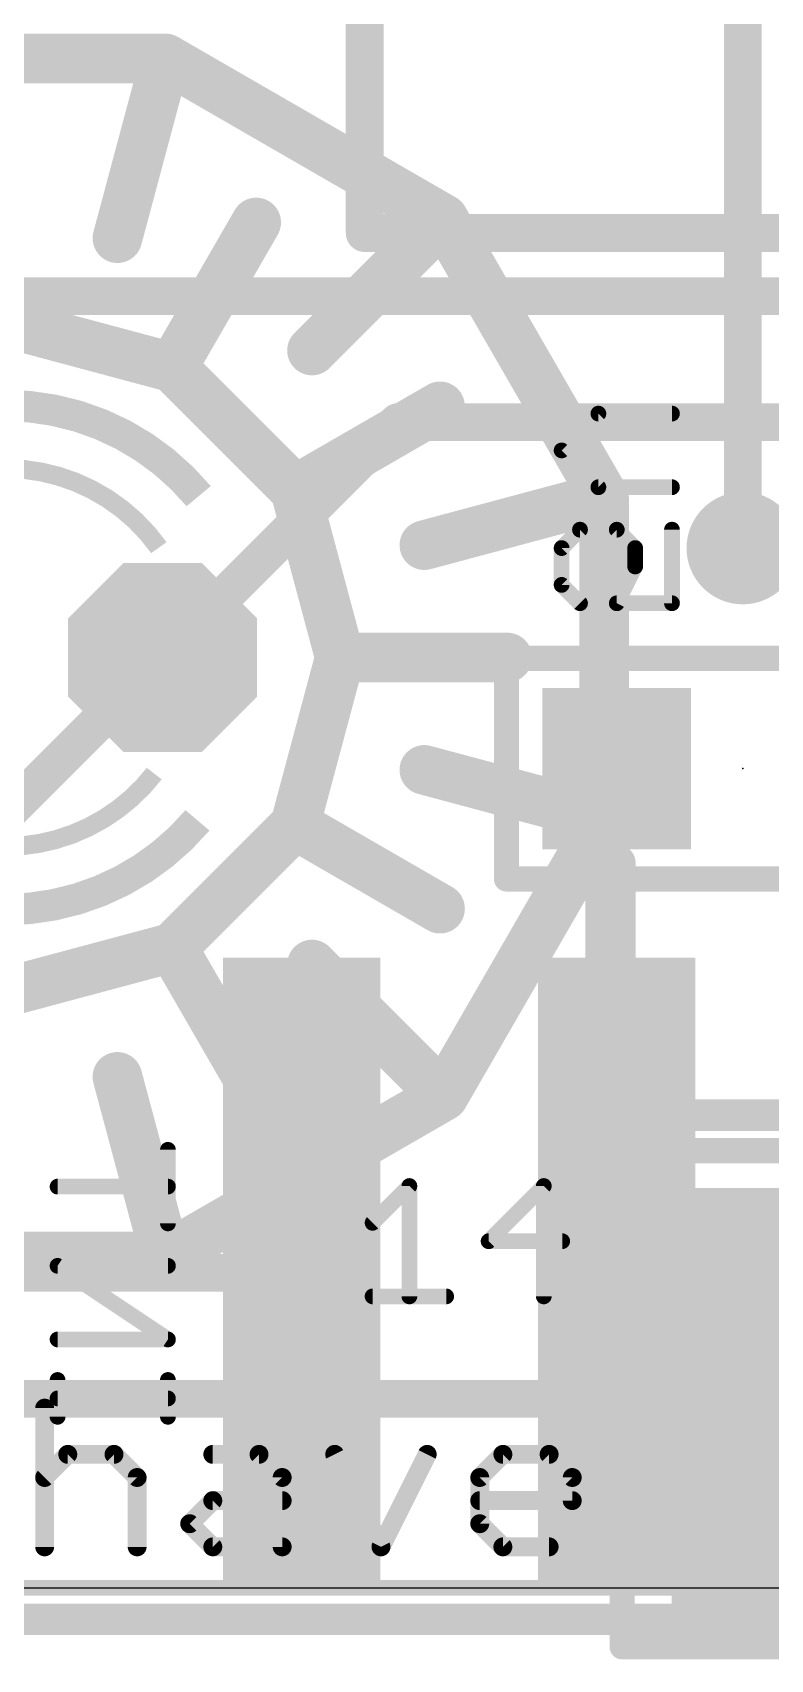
# Model space of a CAD drawing. Extents: x -30.9 to 30.6, y -30.5 to 30.5.
# Drawn here: x -7.25 to -1.3, y -30.55 to -17.43 of the extents above; entities that cross this region are included whole.
import ezdxf

# ---------------------------------------------------------------- set-up
doc = ezdxf.new("R2010")
doc.units = 0
for name, color, linetype in [('1', 12, 'CONTINUOUS'), ('16', 132, 'CONTINUOUS'), ('17', 110, 'CONTINUOUS'), ('18', 110, 'CONTINUOUS'), ('20', 53, 'CONTINUOUS'), ('21', 40, 'CONTINUOUS'), ('22', 6, 'CONTINUOUS'), ('24', 6, 'CONTINUOUS'), ('49', 253, 'CONTINUOUS')]:
    doc.layers.add(name, color=color, linetype=linetype)

# ---------------------------------------------------------------- blocks, each defined once
blk = doc.blocks.new('RECT')
blk.add_solid([(-0.5, -0.5), (0.5, -0.5), (-0.5, 0.5), (0.5, 0.5)])
blk = doc.blocks.new('OCTAGONP')
at = {"const_width": 0.5}
blk.add_lwpolyline([(-0.25, -0.1036), (-0.25, 0.1036), (-0.1036, 0.25), (0.1036, 0.25), (0.25, 0.1036), (0.25, -0.1036), (0.1036, -0.25), (-0.1036, -0.25), (-0.25, -0.1036), (-0.25, 0.1036)], dxfattribs=at)
blk = doc.blocks.new('ROUNDV')
at = {"const_width": 0.5}
blk.add_lwpolyline([(0, -0.25, 1), (0, 0.25, 1), (0, -0.25)], format="xyb", dxfattribs=at)

msp = doc.modelspace()

# ---------------------------------------------------------------- linework, layer by layer
at = {"layer": '1'}
for points, const_width in [([(-1.524, -21.59), (-1.524, -17.018)], 0.3048), ([(-6.1779, -17.6424), (-8.7661, -17.6424)], 0.4), ([(-6.5661, -19.0913), (-6.1779, -17.6424)], 0.4), ([(-3.9365, -18.9365), (-6.1779, -17.6424)], 0.4), ([(-4.9971, -19.9971), (-3.9365, -18.9365)], 0.4), ([(-2.6424, -21.1779), (-3.9365, -18.9365)], 0.4), ([(-6.122, -20.1337), (-5.447, -18.9646)], 0.4), ([(-6.122, -20.1337), (-7.472, -19.772)], 0.4), ([(-5.1337, -21.122), (-6.122, -20.1337)], 0.4), ([(-5.1337, -21.122), (-3.9646, -20.447)], 0.4), ([(-4.772, -22.472), (-5.1337, -21.122)], 0.4), ([(-4.0913, -21.5661), (-2.6424, -21.1779)], 0.4), ([(-2.6424, -23.7661), (-2.6424, -21.1779)], 0.4), ([(-5.1337, -23.822), (-4.772, -22.472)], 0.4), ([(-4.772, -22.472), (-3.422, -22.472)], 0.4), ([(-2.642, -26.162), (-2.642, -22.462)], 0.3048), ([(-4.0913, -23.3779), (-2.6424, -23.7661)], 0.4), ([(-3.9365, -26.0075), (-2.6424, -23.7661)], 0.4), ([(-6.122, -24.8103), (-5.1337, -23.822)], 0.4), ([(-5.1337, -23.822), (-3.9646, -24.497)], 0.4), ([(-7.472, -25.172), (-6.122, -24.8103)], 0.4), ([(-6.122, -24.8103), (-5.447, -25.9794)], 0.4), ([(-4.9971, -24.9469), (-3.9365, -26.0075)], 0.4), ([(-6.5661, -25.8527), (-6.1779, -27.3016)], 0.4), ([(-6.1779, -27.3016), (-3.9365, -26.0075)], 0.4), ([(-2.642, -28.296), (-2.642, -26.162)], 0.3048), ([(3.048, -26.162), (-2.642, -26.162)], 0.254), ([(-8.7661, -27.3016), (-6.1779, -27.3016)], 0.4), ([(-2.794, -28.448), (-2.642, -28.296)], 0.3048), ([(-17.642, -28.448), (-2.794, -28.448)], 0.3048)]:
    msp.add_lwpolyline(points, dxfattribs=dict(at, const_width=const_width))
for points, const_width in [([(-6.1279, -17.5558, 1), (-6.2279, -17.729)], 0.2), ([(-6.0813, -17.6683, 1), (-6.2745, -17.6165)], 0.2), ([(-6.1779, -17.7424, 1), (-6.1779, -17.5424)], 0.2), ([(-3.8499, -18.8865, 1), (-4.0231, -18.9865)], 0.2), ([(-3.8658, -19.0072, 1), (-4.0072, -18.8658)], 0.2), ([(-3.9865, -19.0231, 1), (-3.8865, -18.8499)], 0.2), ([(-5.3604, -19.0146, 1), (-5.5336, -18.9146)], 0.2), ([(-6.6627, -19.0654, 1), (-6.4695, -19.1171)], 0.2), ([(-6.0513, -20.063, 1), (-6.1927, -20.2044)], 0.2), ([(-5.0678, -19.9264, 1), (-4.9264, -20.0678)], 0.2), ([(-6.2086, -20.0837, 1), (-6.0354, -20.1837)], 0.2), ([(-6.1479, -20.2303, 1), (-6.0961, -20.0371)], 0.2), ([(-3.9146, -20.5336, 1), (-4.0146, -20.3604)], 0.2), ([(-5.0371, -21.0961, 1), (-5.2303, -21.1479)], 0.2), ([(-5.1837, -21.0354, 1), (-5.0837, -21.2086)], 0.2), ([(-5.2044, -21.1927, 1), (-5.063, -21.0513)], 0.2), ([(-2.5424, -21.1779, 1), (-2.7424, -21.1779)], 0.2), ([(-2.6165, -21.2745, 1), (-2.6683, -21.0813)], 0.2), ([(-2.729, -21.2279, 1), (-2.5558, -21.1279)], 0.2), ([(-4.1171, -21.4695, 1), (-4.0654, -21.6627)], 0.2), ([(-1.6002, -21.59, 1), (-1.4478, -21.59)], 0.1524), ([(-4.772, -22.372, 1), (-4.772, -22.572)], 0.2), ([(-4.6754, -22.4979, 1), (-4.8686, -22.4461)], 0.2), ([(-3.422, -22.572, 1), (-3.422, -22.372)], 0.2), ([(-4.8686, -22.4979, 1), (-4.6754, -22.4461)], 0.2), ([(-2.5658, -22.462, 1), (-2.7182, -22.462)], 0.1524), ([(-4.0654, -23.2813, 1), (-4.1171, -23.4745)], 0.2), ([(-2.5558, -23.8161, 1), (-2.729, -23.7161)], 0.2), ([(-2.6683, -23.8627, 1), (-2.6165, -23.6695)], 0.2), ([(-5.0837, -23.7354, 1), (-5.1837, -23.9086)], 0.2), ([(-5.2303, -23.7961, 1), (-5.0371, -23.8479)], 0.2), ([(-5.063, -23.8927, 1), (-5.2044, -23.7513)], 0.2), ([(-2.7424, -23.7661, 1), (-2.5424, -23.7661)], 0.2), ([(-4.0146, -24.5836, 1), (-3.9146, -24.4104)], 0.2), ([(-6.0354, -24.7603, 1), (-6.2086, -24.8603)], 0.2), ([(-6.1927, -24.7396, 1), (-6.0513, -24.881)], 0.2), ([(-6.0961, -24.9069, 1), (-6.1479, -24.7137)], 0.2), ([(-4.9264, -24.8762, 1), (-5.0678, -25.0176)], 0.2), ([(-6.4695, -25.8269, 1), (-6.6627, -25.8786)], 0.2), ([(-5.5336, -26.0294, 1), (-5.3604, -25.9294)], 0.2), ([(-4.0072, -26.0782, 1), (-3.8658, -25.9368)], 0.2), ([(-3.8865, -26.0941, 1), (-3.9865, -25.9209)], 0.2), ([(-4.0231, -25.9575, 1), (-3.8499, -26.0575)], 0.2), ([(-2.5658, -26.162, 1), (-2.7182, -26.162)], 0.1524), ([(-2.7182, -26.162, 1), (-2.5658, -26.162)], 0.1524), ([(-2.642, -26.0985, 1), (-2.642, -26.2255)], 0.127), ([(-6.2279, -27.215, 1), (-6.1279, -27.3882)], 0.2), ([(-6.1779, -27.4016, 1), (-6.1779, -27.2016)], 0.2), ([(-6.2745, -27.3275, 1), (-6.0813, -27.2757)], 0.2), ([(-2.5881, -28.3499, 1), (-2.6959, -28.2421)], 0.1524), ([(-2.8479, -28.3941, 1), (-2.7401, -28.5019)], 0.1524), ([(-2.794, -28.5242, 1), (-2.794, -28.3718)], 0.1524), ([(-2.7182, -28.296, 1), (-2.5658, -28.296)], 0.1524)]:
    msp.add_lwpolyline(points, format="xyb", dxfattribs=dict(at, const_width=const_width))
at = {"layer": '16'}
for points, const_width in [([(-4.572, -13.97), (-4.572, -19.05)], 0.3048), ([(-4.572, -19.05), (1.524, -19.05)], 0.3048), ([(-9.906, -19.558), (3.344, -19.558)], 0.3048), ([(-6.202, -22.472), (-4.304, -20.574)], 0.3048), ([(-4.304, -20.574), (2.413, -20.574)], 0.3048), ([(-6.202, -22.472), (-8.368, -24.638)], 0.3048), ([(-2.54, -27.432), (-2.54, -24.13)], 0.3048), ([(-5.08, -27.432), (-24.638, -27.432)], 0.3048), ([(-30.734, -30.226), (30.48, -30.226)], 0.254)]:
    msp.add_lwpolyline(points, dxfattribs=dict(at, const_width=const_width))
at = {"layer": '16', "const_width": 0.1524}
for points in [[(-4.572, -18.9738, 1), (-4.572, -19.1262)], [(-4.6482, -19.05, 1), (-4.4958, -19.05)], [(-4.304, -20.4978, 1), (-4.304, -20.6502)], [(-4.2501, -20.6279, 1), (-4.3579, -20.5201)], [(-6.2559, -22.4181, 1), (-6.1481, -22.5259)], [(-6.1481, -22.5259, 1), (-6.2559, -22.4181)], [(-2.4638, -24.13, 1), (-2.6162, -24.13)], [(-5.08, -27.5082, 1), (-5.08, -27.3558)], [(-2.6162, -27.432, 1), (-2.4638, -27.432)]]:
    msp.add_lwpolyline(points, format="xyb", dxfattribs=at)
at = {"layer": '20'}
msp.add_line((-29.972, -29.972), (30.028, -29.972), dxfattribs=at)
at = {"layer": '21'}
for points, const_width in [([(-5.911, -21.1711, 0.2226), (-7.472, -20.44)], 0.254), ([(-6.2319, -21.5862, 0.2422), (-7.472, -20.948)], 0.1524), ([(-7.472, -23.996, 0.2315), (-6.269, -23.4076)], 0.1524), ([(-7.472, -24.504, 0.2206), (-5.9208, -23.7846)], 0.254), ([(-2.496, -26.3972, 1), (-2.496, -26.4988)], 0.1016), ([(-2.4452, -26.448, 1), (-2.5468, -26.448)], 0.1016), ([(-4.1802, -26.7327, 1), (-4.2437, -26.7327)], 0.0635), ([(-4.1895, -26.7552, 1), (-4.2344, -26.7103)], 0.0635), ([(-3.0964, -26.7327, 1), (-3.1599, -26.7327)], 0.0635), ([(-3.1057, -26.7552, 1), (-3.1506, -26.7103)], 0.0635), ([(-4.531, -27.0069, 1), (-4.486, -27.0518)], 0.0635), ([(-3.573, -27.1459, 1), (-3.573, -27.2094)], 0.0635), ([(-3.5954, -27.1552, 1), (-3.5505, -27.2001)], 0.0635), ([(-2.9798, -27.2094, 1), (-2.9798, -27.1459)], 0.0635), ([(-4.5085, -27.5908, 1), (-4.5085, -27.6543)], 0.0635), ([(-4.2437, -27.6225, 1), (-4.1802, -27.6225)], 0.0635), ([(-3.9153, -27.6543, 1), (-3.9153, -27.5908)], 0.0635), ([(-3.1599, -27.6225, 1), (-3.0964, -27.6225)], 0.0635), ([(-7.1146, -28.5232, 1), (-7.1908, -28.5232)], 0.0762), ([(-6.9663, -28.858, 1), (-6.9663, -28.9342)], 0.0762), ([(-6.9394, -28.923, 1), (-6.9932, -28.8692)], 0.0762), ([(-6.5665, -28.8692, 1), (-6.6204, -28.923)], 0.0762), ([(-6.5935, -28.9342, 1), (-6.5935, -28.858)], 0.0762), ([(-5.7969, -28.858, 1), (-5.7969, -28.9342)], 0.0762), ([(-5.3971, -28.8692, 1), (-5.451, -28.923)], 0.0762), ([(-5.4241, -28.9342, 1), (-5.4241, -28.858)], 0.0762), ([(-4.7799, -28.8791, 1), (-4.848, -28.9131)], 0.0762), ([(-4.0342, -28.9131, 1), (-4.1023, -28.8791)], 0.0762), ([(-3.4581, -28.858, 1), (-3.4581, -28.9342)], 0.0762), ([(-3.4312, -28.923, 1), (-3.4851, -28.8692)], 0.0762), ([(-3.0583, -28.8692, 1), (-3.1122, -28.923)], 0.0762), ([(-3.0853, -28.9342, 1), (-3.0853, -28.858)], 0.0762), ([(-7.1797, -29.0556, 1), (-7.1258, -29.1095)], 0.0762), ([(-6.3689, -29.0825, 1), (-6.4451, -29.0825)], 0.0762), ([(-6.434, -29.1095, 1), (-6.3801, -29.0556)], 0.0762), ([(-5.1995, -29.0825, 1), (-5.2757, -29.0825)], 0.0762), ([(-5.2646, -29.1095, 1), (-5.2107, -29.0556)], 0.0762), ([(-3.6715, -29.0556, 1), (-3.6176, -29.1095)], 0.0762), ([(-3.6064, -29.0825, 1), (-3.6826, -29.0825)], 0.0762), ([(-2.8607, -29.0825, 1), (-2.9369, -29.0825)], 0.0762), ([(-2.9258, -29.1095, 1), (-2.8719, -29.0556)], 0.0762), ([(-5.7969, -29.2309, 1), (-5.7969, -29.3071)], 0.0762), ([(-5.77, -29.2959, 1), (-5.8238, -29.242)], 0.0762), ([(-5.2376, -29.3071, 1), (-5.2376, -29.2309)], 0.0762), ([(-3.6445, -29.2309, 1), (-3.6445, -29.3071)], 0.0762), ([(-2.9369, -29.269, 1), (-2.8607, -29.269)], 0.0762), ([(-2.8988, -29.3071, 1), (-2.8988, -29.2309)], 0.0762), ([(-5.9564, -29.4284, 1), (-6.0103, -29.4823)], 0.0762), ([(-3.6176, -29.4284, 1), (-3.6715, -29.4823)], 0.0762), ([(-6.0103, -29.4284, 1), (-5.9564, -29.4823)], 0.0762), ([(-3.6826, -29.4554, 1), (-3.6064, -29.4554)], 0.0762), ([(-7.1908, -29.6418, 1), (-7.1146, -29.6418)], 0.0762), ([(-6.4451, -29.6418, 1), (-6.3689, -29.6418)], 0.0762), ([(-5.7969, -29.6037, 1), (-5.7969, -29.6799)], 0.0762), ([(-5.8238, -29.6687, 1), (-5.77, -29.6149)], 0.0762), ([(-5.2757, -29.6418, 1), (-5.1995, -29.6418)], 0.0762), ([(-5.2376, -29.6799, 1), (-5.2376, -29.6037)], 0.0762), ([(-4.4752, -29.6248, 1), (-4.407, -29.6588)], 0.0762), ([(-4.4752, -29.6588, 1), (-4.407, -29.6248)], 0.0762), ([(-3.4581, -29.6037, 1), (-3.4581, -29.6799)], 0.0762), ([(-3.4851, -29.6687, 1), (-3.4312, -29.6149)], 0.0762), ([(-3.0853, -29.6799, 1), (-3.0853, -29.6037)], 0.0762), ([(-2.496, -30.3972, 1), (-2.496, -30.4988)], 0.1016), ([(-2.5468, -30.448, 1), (-2.4452, -30.448)], 0.1016)]:
    msp.add_lwpolyline(points, format="xyb", dxfattribs=dict(at, const_width=const_width))
for points, const_width in [([(-2.496, -26.448), (3.004, -26.448)], 0.2032), ([(-2.496, -30.448), (-2.496, -26.448)], 0.2032), ([(-4.5085, -27.0293), (-4.2119, -26.7327)], 0.127), ([(-4.2119, -26.7327), (-4.2119, -27.6225)], 0.127), ([(-3.1281, -26.7327), (-3.573, -27.1776)], 0.127), ([(-3.1281, -27.6225), (-3.1281, -26.7327)], 0.127), ([(-3.573, -27.1776), (-2.9798, -27.1776)], 0.127), ([(-4.5085, -27.6225), (-3.9153, -27.6225)], 0.127), ([(-7.1527, -28.5232), (-7.1527, -29.6418)], 0.1524), ([(-7.1527, -29.0825), (-6.9663, -28.8961)], 0.1524), ([(-6.9663, -28.8961), (-6.5935, -28.8961)], 0.1524), ([(-6.5935, -28.8961), (-6.407, -29.0825)], 0.1524), ([(-5.7969, -28.8961), (-5.4241, -28.8961)], 0.1524), ([(-5.4241, -28.8961), (-5.2376, -29.0825)], 0.1524), ([(-4.8139, -28.8961), (-4.4411, -29.6418)], 0.1524), ([(-4.4411, -29.6418), (-4.0682, -28.8961)], 0.1524), ([(-3.6445, -29.0825), (-3.4581, -28.8961)], 0.1524), ([(-3.4581, -28.8961), (-3.0853, -28.8961)], 0.1524), ([(-3.0853, -28.8961), (-2.8988, -29.0825)], 0.1524), ([(-6.407, -29.0825), (-6.407, -29.6418)], 0.1524), ([(-5.2376, -29.0825), (-5.2376, -29.6418)], 0.1524), ([(-3.6445, -29.4554), (-3.6445, -29.0825)], 0.1524), ([(-2.8988, -29.0825), (-2.8988, -29.269)], 0.1524), ([(-5.9833, -29.4554), (-5.7969, -29.269)], 0.1524), ([(-5.7969, -29.269), (-5.2376, -29.269)], 0.1524), ([(-2.8988, -29.269), (-3.6445, -29.269)], 0.1524), ([(-5.7969, -29.6418), (-5.9833, -29.4554)], 0.1524), ([(-3.4581, -29.6418), (-3.6445, -29.4554)], 0.1524), ([(-5.2376, -29.6418), (-5.7969, -29.6418)], 0.1524), ([(-3.0853, -29.6418), (-3.4581, -29.6418)], 0.1524), ([(3.004, -30.448), (-2.496, -30.448)], 0.2032)]:
    msp.add_lwpolyline(points, dxfattribs=dict(at, const_width=const_width))
at = {"layer": '22'}
for points, const_width in [([(-2.9845, -20.8024), (-2.6879, -20.5058)], 0.127), ([(-2.6879, -20.5058), (-2.0947, -20.5058)], 0.127), ([(-2.6879, -21.099), (-2.9845, -20.8024)], 0.127), ([(-2.0947, -21.099), (-2.6879, -21.099)], 0.127), ([(-2.8362, -21.4413), (-2.9845, -21.5896)], 0.127), ([(-2.5396, -21.4413), (-2.8362, -21.4413)], 0.127), ([(-2.3913, -21.5896), (-2.5396, -21.4413)], 0.127), ([(-2.0947, -21.4413), (-2.0947, -22.0345)], 0.127), ([(-2.9845, -21.5896), (-2.9845, -21.8862)], 0.127), ([(-2.3913, -21.7379), (-2.3913, -21.5896)], 0.127), ([(-2.5396, -22.0345), (-2.3913, -21.7379)], 0.127), ([(-2.9845, -21.8862), (-2.8362, -22.0345)], 0.127), ([(-2.0947, -22.0345), (-2.5396, -22.0345)], 0.127), ([(0.381, -22.479), (-3.429, -22.479)], 0.2032), ([(-3.429, -22.479), (-3.429, -24.257)], 0.2032), ([(-3.429, -24.257), (0.381, -24.257)], 0.2032), ([(-6.1587, -27.034), (-6.1587, -26.4409)], 0.127), ([(-7.0485, -26.7374), (-6.1587, -26.7374)], 0.127), ([(-6.1587, -27.9695), (-7.0485, -27.3764)], 0.127), ([(-7.0485, -27.3764), (-6.1587, -27.3764)], 0.127), ([(-7.0485, -27.9695), (-6.1587, -27.9695)], 0.127), ([(-7.0485, -28.5932), (-7.0485, -28.2966)], 0.127), ([(-6.1587, -28.5932), (-6.1587, -28.2966)], 0.127), ([(-7.0485, -28.4449), (-6.1587, -28.4449)], 0.127)]:
    msp.add_lwpolyline(points, dxfattribs=dict(at, const_width=const_width))
for points, const_width in [([(-2.6879, -20.4741, 1), (-2.6879, -20.5376)], 0.0635), ([(-2.6655, -20.5283, 1), (-2.7104, -20.4834)], 0.0635), ([(-2.0947, -20.5376, 1), (-2.0947, -20.4741)], 0.0635), ([(-2.962, -20.7799, 1), (-3.007, -20.8248)], 0.0635), ([(-3.007, -20.7799, 1), (-2.962, -20.8248)], 0.0635), ([(-2.6879, -21.0672, 1), (-2.6879, -21.1307)], 0.0635), ([(-2.7104, -21.1214, 1), (-2.6655, -21.0765)], 0.0635), ([(-2.0947, -21.1307, 1), (-2.0947, -21.0672)], 0.0635), ([(-2.8362, -21.4096, 1), (-2.8362, -21.4731)], 0.0635), ([(-2.8138, -21.4638, 1), (-2.8587, -21.4189)], 0.0635), ([(-2.5172, -21.4189, 1), (-2.5621, -21.4638)], 0.0635), ([(-2.5396, -21.4731, 1), (-2.5396, -21.4096)], 0.0635), ([(-2.063, -21.4413, 1), (-2.1265, -21.4413)], 0.0635), ([(-2.9527, -21.5896, 1), (-3.0163, -21.5896)], 0.0635), ([(-3.007, -21.5672, 1), (-2.962, -21.6121)], 0.0635), ([(-2.3596, -21.5896, 1), (-2.4231, -21.5896)], 0.0635), ([(-2.4138, -21.6121, 1), (-2.3689, -21.5672)], 0.0635), ([(-2.4231, -21.7379, 1), (-2.3596, -21.7379)], 0.0635), ([(-2.3629, -21.7521, 1), (-2.4197, -21.7237)], 0.0635), ([(-3.0163, -21.8862, 1), (-2.9527, -21.8862)], 0.0635), ([(-2.962, -21.8638, 1), (-3.007, -21.9087)], 0.0635), ([(-2.8587, -22.057, 1), (-2.8138, -22.012)], 0.0635), ([(-2.5396, -22.0028, 1), (-2.5396, -22.0663)], 0.0635), ([(-2.568, -22.0203, 1), (-2.5112, -22.0487)], 0.0635), ([(-2.1265, -22.0345, 1), (-2.063, -22.0345)], 0.0635), ([(-2.0947, -22.0663, 1), (-2.0947, -22.0028)], 0.0635), ([(-3.429, -22.4282, 1), (-3.429, -22.5298)], 0.1016), ([(-3.3782, -22.479, 1), (-3.4798, -22.479)], 0.1016), ([(-3.429, -24.2062, 1), (-3.429, -24.3078)], 0.1016), ([(-3.4798, -24.257, 1), (-3.3782, -24.257)], 0.1016), ([(-6.127, -26.4409, 1), (-6.1905, -26.4409)], 0.0635), ([(-7.0485, -26.7057, 1), (-7.0485, -26.7692)], 0.0635), ([(-6.1587, -26.7692, 1), (-6.1587, -26.7057)], 0.0635), ([(-6.1905, -27.034, 1), (-6.127, -27.034)], 0.0635), ([(-7.0309, -27.35, 1), (-7.0661, -27.4028)], 0.0635), ([(-7.0485, -27.3446, 1), (-7.0485, -27.4081)], 0.0635), ([(-6.1587, -27.4081, 1), (-6.1587, -27.3446)], 0.0635), ([(-7.0485, -27.9378, 1), (-7.0485, -28.0013)], 0.0635), ([(-6.1764, -27.996, 1), (-6.1411, -27.9431)], 0.0635), ([(-6.1587, -28.0013, 1), (-6.1587, -27.9378)], 0.0635), ([(-7.0168, -28.2966, 1), (-7.0803, -28.2966)], 0.0635), ([(-6.127, -28.2966, 1), (-6.1905, -28.2966)], 0.0635), ([(-7.0485, -28.4132, 1), (-7.0485, -28.4767)], 0.0635), ([(-6.1587, -28.4767, 1), (-6.1587, -28.4132)], 0.0635), ([(-7.0803, -28.5932, 1), (-7.0168, -28.5932)], 0.0635), ([(-6.1905, -28.5932, 1), (-6.127, -28.5932)], 0.0635)]:
    msp.add_lwpolyline(points, format="xyb", dxfattribs=dict(at, const_width=const_width))
at = {"layer": '24'}
msp.add_point((-1.524, -23.368), dxfattribs=at)
at = {"layer": '49', "const_width": 0.127}
msp.add_lwpolyline([(0.028, -29.972), (-14.972, -29.972)], dxfattribs=at)

# ---------------------------------------------------------------- block references
at = {"layer": '1', "xscale": 2, "yscale": 0.4, "rotation": 270}
msp.add_blockref('RECT', (-2.642, -22.462), dxfattribs=at)
at = {"layer": '1', "xscale": 4.7, "yscale": 3.4}
msp.add_blockref('RECT', (0.254, -28.448), dxfattribs=at)
at = {"layer": '16'}
for p, xscale, yscale, rotation in [((-2.54, -23.368), 1.2, 1.3, 180), ((-5.08, -27.432), 5.08, 1.27, 270), ((-2.54, -27.432), 5.08, 1.27, 270)]:
    msp.add_blockref('RECT', p, dxfattribs=dict(at, xscale=xscale, yscale=yscale, rotation=rotation))
at = {"layer": '17', "xscale": 1.524, "yscale": 1.524}
msp.add_blockref('OCTAGONP', (-6.202, -22.472), dxfattribs=at)
msp.add_blockref('OCTAGONP', (-6.202, -22.472), dxfattribs=at)
at = {"layer": '18', "xscale": 0.9064, "yscale": 0.9064}
msp.add_blockref('ROUNDV', (-1.524, -21.59), dxfattribs=at)
msp.add_blockref('ROUNDV', (-1.524, -21.59), dxfattribs=at)

doc.saveas('drawing.dxf')
